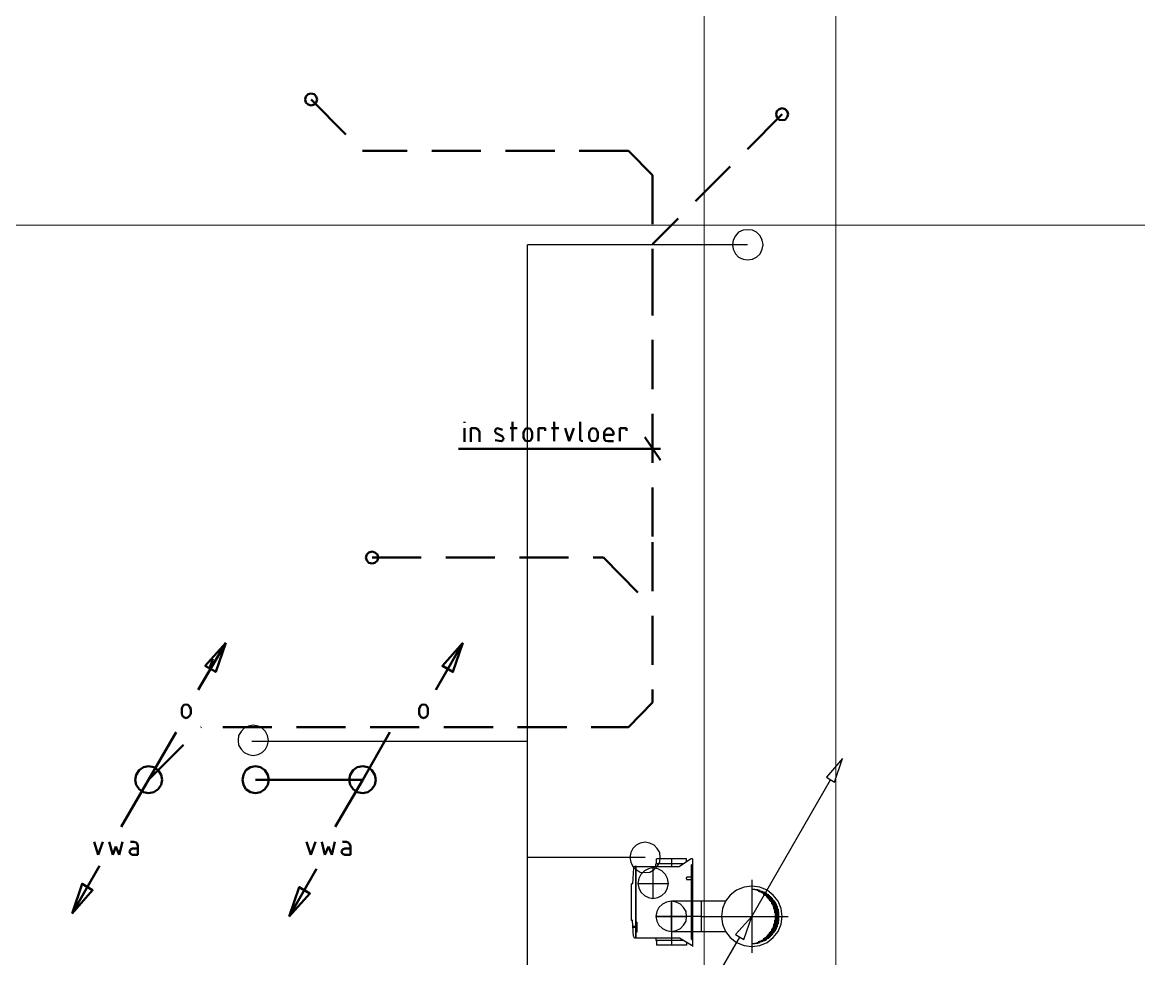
# Model space of a CAD drawing. Header units: metres. Extents: x -4.5 to 35.1, y -3.6 to 25.4.
# Drawn here: x 10.288 to 14.832, y 8.206 to 12.017 of the extents above; entities that cross this region are included whole.
import ezdxf

# ---------------------------------------------------------------- set-up
doc = ezdxf.new("R2010")
doc.units = ezdxf.units.M
doc.linetypes.add('VERDECKT2_S2', pattern=[0.27, 0.2, -0.07])
doc.layers.add('New_A Stramien', color=7, linetype='Continuous', lineweight=13)
doc.layers.add('Standard', color=7, linetype='Continuous', lineweight=25)

msp = doc.modelspace()

# ---------------------------------------------------------------- linework, layer by layer
at = {"layer": 'New_A Stramien', "color": 252, "linetype": 'Continuous', "lineweight": 13}
msp.add_line((13.6, -1.8), (13.6, 23.46), dxfattribs=at)
msp.add_line((13.6, -1.8), (13.6, 23.46), dxfattribs=at)
at = {"layer": 'Standard', "color": 252, "linetype": 'Continuous', "lineweight": 13}
for p, q in [((13.0633, -3.2638), (13.0633, 25.0491)), ((13.0633, -3.2638), (13.0633, 25.0491)), ((-4.1221, 11.1917), (26.8317, 11.1917)), ((-4.1221, 11.1917), (26.8317, 11.1917))]:
    msp.add_line(p, q, dxfattribs=at)
at = {"layer": 'Standard', "color": 32, "linetype": 'Continuous', "lineweight": 50}
for p, q in [((11.4637, 11.7271), (11.4515, 11.7251)), ((11.476, 11.7251), (11.4637, 11.7271)), ((11.4413, 11.7149), (11.4392, 11.7026)), ((11.4392, 11.7026), (11.4413, 11.6904)), ((11.4515, 11.7251), (11.4413, 11.7149)), ((11.4413, 11.6904), (11.4515, 11.6822)), ((11.4515, 11.6822), (11.4637, 11.6782)), ((11.4637, 11.6782), (11.476, 11.6822)), ((11.4841, 11.7149), (11.476, 11.7251)), ((11.476, 11.6822), (11.4841, 11.6904)), ((11.4882, 11.7026), (11.4841, 11.7149)), ((11.4841, 11.6904), (11.4882, 11.7026)), ((13.3569, 11.6427), (13.3589, 11.655)), ((13.3589, 11.655), (13.3569, 11.6427)), ((13.3589, 11.6305), (13.3569, 11.6427)), ((13.3569, 11.6427), (13.3589, 11.6305)), ((13.3589, 11.655), (13.3691, 11.6632)), ((13.3691, 11.6632), (13.3589, 11.655)), ((13.3691, 11.6632), (13.3813, 11.6673)), ((13.3813, 11.6673), (13.3691, 11.6632)), ((13.3813, 11.6673), (13.3936, 11.6632)), ((13.3936, 11.6632), (13.3813, 11.6673)), ((13.3936, 11.6632), (13.4018, 11.655)), ((13.4018, 11.655), (13.3936, 11.6632)), ((13.4018, 11.655), (13.4058, 11.6427)), ((13.4058, 11.6427), (13.4018, 11.655)), ((13.4058, 11.6427), (13.4018, 11.6305)), ((13.4018, 11.6305), (13.4058, 11.6427)), ((13.3691, 11.6203), (13.3589, 11.6305)), ((13.3589, 11.6305), (13.3691, 11.6203)), ((13.3813, 11.6183), (13.3691, 11.6203)), ((13.3691, 11.6203), (13.3813, 11.6183)), ((13.3936, 11.6203), (13.3813, 11.6183)), ((13.3813, 11.6183), (13.3936, 11.6203)), ((13.4018, 11.6305), (13.3936, 11.6203)), ((13.3936, 11.6203), (13.4018, 11.6305)), ((12.0874, 10.3874), (12.0874, 10.3915)), ((12.0874, 10.3098), (12.0874, 10.365)), ((12.114, 10.3098), (12.114, 10.365)), ((12.114, 10.365), (12.1344, 10.365)), ((12.1446, 10.3588), (12.1344, 10.365)), ((12.2221, 10.365), (12.214, 10.3609)), ((12.2425, 10.3588), (12.2221, 10.365)), ((12.2731, 10.365), (12.3017, 10.365)), ((12.2834, 10.3119), (12.2834, 10.3915)), ((12.3364, 10.3629), (12.3303, 10.3548)), ((12.3446, 10.365), (12.3364, 10.3629)), ((12.3548, 10.3629), (12.3446, 10.365)), ((12.3609, 10.3548), (12.3548, 10.3629)), ((12.3895, 10.3119), (12.3895, 10.365)), ((12.3895, 10.365), (12.416, 10.365)), ((12.416, 10.365), (12.416, 10.3548)), ((12.4425, 10.365), (12.4711, 10.365)), ((12.4527, 10.3119), (12.4527, 10.3915)), ((12.4976, 10.365), (12.514, 10.3119)), ((12.514, 10.3119), (12.5323, 10.365)), ((12.5589, 10.32), (12.5589, 10.3915)), ((12.6038, 10.3629), (12.5976, 10.3548)), ((12.6119, 10.365), (12.6038, 10.3629)), ((12.6221, 10.3629), (12.6119, 10.365)), ((12.6283, 10.3548), (12.6221, 10.3629)), ((12.667, 10.3629), (12.6589, 10.3548)), ((12.6752, 10.365), (12.667, 10.3629)), ((12.6833, 10.3629), (12.6752, 10.365)), ((12.6915, 10.3548), (12.6833, 10.3629)), ((12.7201, 10.3119), (12.7201, 10.365)), ((12.7201, 10.365), (12.7466, 10.365)), ((12.7466, 10.365), (12.7466, 10.3548)), ((12.1486, 10.3486), (12.1446, 10.3588)), ((12.1486, 10.3486), (12.1486, 10.3098)), ((12.214, 10.3609), (12.2119, 10.3507)), ((12.2119, 10.3507), (12.216, 10.3446)), ((12.216, 10.3446), (12.2405, 10.3323)), ((12.2466, 10.3241), (12.2405, 10.3323)), ((12.2446, 10.316), (12.2466, 10.3241)), ((12.3303, 10.3548), (12.3282, 10.3466)), ((12.3282, 10.3282), (12.3282, 10.3466)), ((12.3282, 10.3282), (12.3303, 10.32)), ((12.3303, 10.32), (12.3364, 10.3139)), ((12.3548, 10.3139), (12.3609, 10.32)), ((12.363, 10.3466), (12.3609, 10.3548)), ((12.3609, 10.32), (12.363, 10.3282)), ((12.363, 10.3466), (12.363, 10.3282)), ((12.5589, 10.32), (12.5609, 10.3139)), ((12.5976, 10.3548), (12.5956, 10.3466)), ((12.5956, 10.3282), (12.5956, 10.3466)), ((12.5956, 10.3282), (12.5976, 10.32)), ((12.5976, 10.32), (12.6038, 10.3139)), ((12.6221, 10.3139), (12.6283, 10.32)), ((12.6303, 10.3466), (12.6283, 10.3548)), ((12.6283, 10.32), (12.6303, 10.3282)), ((12.6303, 10.3466), (12.6303, 10.3282)), ((12.6589, 10.3548), (12.6568, 10.3466)), ((12.6568, 10.3241), (12.6568, 10.3466)), ((12.6936, 10.3384), (12.6568, 10.3384)), ((12.6568, 10.3241), (12.6609, 10.3139)), ((12.6936, 10.3466), (12.6915, 10.3548)), ((12.6936, 10.3466), (12.6936, 10.3384)), ((12.8221, 10.3282), (12.8854, 10.2343)), ((12.0629, 10.2813), (12.8854, 10.2813)), ((12.2119, 10.316), (12.2364, 10.3119)), ((12.2364, 10.3119), (12.2446, 10.316)), ((12.3364, 10.3139), (12.3446, 10.3119)), ((12.3446, 10.3119), (12.3548, 10.3139)), ((12.5609, 10.3139), (12.5691, 10.3119)), ((12.6038, 10.3139), (12.6119, 10.3119)), ((12.6119, 10.3119), (12.6221, 10.3139)), ((12.6609, 10.3139), (12.6711, 10.3119)), ((12.6936, 10.3119), (12.6711, 10.3119)), ((11.7111, 9.8638), (11.6988, 9.8597)), ((11.7233, 9.8597), (11.7111, 9.8638)), ((11.6907, 9.8516), (11.6866, 9.8393)), ((11.6866, 9.8393), (11.6907, 9.8271)), ((11.6988, 9.8597), (11.6907, 9.8516)), ((11.6907, 9.8271), (11.6988, 9.8169)), ((11.6988, 9.8169), (11.7111, 9.8149)), ((11.7111, 9.8149), (11.7233, 9.8169)), ((11.7335, 9.8516), (11.7233, 9.8597)), ((11.7233, 9.8169), (11.7335, 9.8271)), ((11.7356, 9.8393), (11.7335, 9.8516)), ((11.7335, 9.8271), (11.7356, 9.8393)), ((11.1159, 9.4915), (11.0036, 9.2996)), ((12.0813, 9.4915), (11.9711, 9.2996)), ((11.0628, 9.4261), (11.0506, 9.3915)), ((11.0628, 9.4261), (11.0506, 9.3915)), ((10.9383, 9.2302), (10.9363, 9.2221)), ((10.9444, 9.2384), (10.9383, 9.2302)), ((10.9547, 9.2404), (10.9444, 9.2384)), ((10.9628, 9.2384), (10.9547, 9.2404)), ((10.9689, 9.2302), (10.9628, 9.2384)), ((10.973, 9.2221), (10.9689, 9.2302)), ((11.9058, 9.2302), (11.9037, 9.2221)), ((11.9119, 9.2384), (11.9058, 9.2302)), ((11.9201, 9.2404), (11.9119, 9.2384)), ((11.9303, 9.2384), (11.9201, 9.2404)), ((11.9364, 9.2302), (11.9303, 9.2384)), ((11.9384, 9.2221), (11.9364, 9.2302)), ((10.9363, 9.2037), (10.9363, 9.2221)), ((10.9363, 9.2037), (10.9383, 9.1955)), ((10.9383, 9.1955), (10.9444, 9.1894)), ((10.9444, 9.1894), (10.9547, 9.1853)), ((10.9547, 9.1853), (10.9628, 9.1894)), ((10.9628, 9.1894), (10.9689, 9.1955)), ((10.9689, 9.1955), (10.973, 9.2037)), ((10.973, 9.2221), (10.973, 9.2037)), ((11.9037, 9.2037), (11.9037, 9.2221)), ((11.9037, 9.2037), (11.9058, 9.1955)), ((11.9058, 9.1955), (11.9119, 9.1894)), ((11.9119, 9.1894), (11.9201, 9.1853)), ((11.9201, 9.1853), (11.9303, 9.1894)), ((11.9303, 9.1894), (11.9364, 9.1955)), ((11.9364, 9.1955), (11.9384, 9.2037)), ((11.9384, 9.2221), (11.9384, 9.2037)), ((10.9141, 9.1282), (10.8019, 8.9343)), ((11.7836, 9.1282), (11.6733, 8.9343)), ((10.7509, 8.9547), (10.7468, 8.9343)), ((10.7509, 8.9547), (10.7468, 8.9343)), ((10.7631, 8.9731), (10.7509, 8.9547)), ((10.7631, 8.9731), (10.7509, 8.9547)), ((10.7815, 8.9853), (10.7631, 8.9731)), ((10.7815, 8.9853), (10.7631, 8.9731)), ((10.8019, 8.9894), (10.7815, 8.9853)), ((10.8019, 8.9894), (10.7815, 8.9853)), ((10.8223, 8.9853), (10.8019, 8.9894)), ((10.8223, 8.9853), (10.8019, 8.9894)), ((10.8407, 8.9731), (10.8223, 8.9853)), ((10.8407, 8.9731), (10.8223, 8.9853)), ((10.8529, 8.9547), (10.8407, 8.9731)), ((10.8529, 8.9547), (10.8407, 8.9731)), ((10.857, 8.9343), (10.8529, 8.9547)), ((10.857, 8.9343), (10.8529, 8.9547)), ((11.1876, 8.9547), (11.1835, 8.9343)), ((11.1978, 8.9731), (11.1876, 8.9547)), ((11.2162, 8.9853), (11.1978, 8.9731)), ((11.2366, 8.9894), (11.2162, 8.9853)), ((11.257, 8.9853), (11.2366, 8.9894)), ((11.2754, 8.9731), (11.257, 8.9853)), ((11.2876, 8.9547), (11.2754, 8.9731)), ((11.2917, 8.9343), (11.2876, 8.9547)), ((11.6223, 8.9547), (11.6182, 8.9343)), ((11.6346, 8.9731), (11.6223, 8.9547)), ((11.6509, 8.9853), (11.6346, 8.9731)), ((11.6733, 8.9894), (11.6509, 8.9853)), ((11.6938, 8.9853), (11.6733, 8.9894)), ((11.7101, 8.9731), (11.6938, 8.9853)), ((11.7223, 8.9547), (11.7101, 8.9731)), ((11.7264, 8.9343), (11.7223, 8.9547)), ((10.6896, 8.7424), (10.8019, 8.9343)), ((10.7468, 8.9343), (10.7509, 8.9139)), ((10.7468, 8.9343), (10.7509, 8.9139)), ((10.7509, 8.9139), (10.7631, 8.8955)), ((10.7509, 8.9139), (10.7631, 8.8955)), ((10.8407, 8.8955), (10.8529, 8.9139)), ((10.8407, 8.8955), (10.8529, 8.9139)), ((10.8529, 8.9139), (10.857, 8.9343)), ((10.8529, 8.9139), (10.857, 8.9343)), ((11.1835, 8.9343), (11.1876, 8.9139)), ((11.1876, 8.9139), (11.1978, 8.8955)), ((11.2366, 8.9343), (11.6733, 8.9343)), ((11.2754, 8.8955), (11.2876, 8.9139)), ((11.2876, 8.9139), (11.2917, 8.9343)), ((11.5611, 8.7424), (11.6733, 8.9343)), ((11.6182, 8.9343), (11.6223, 8.9139)), ((11.6223, 8.9139), (11.6346, 8.8955)), ((11.7101, 8.8955), (11.7223, 8.9139)), ((11.7223, 8.9139), (11.7264, 8.9343)), ((10.7631, 8.8955), (10.7815, 8.8833)), ((10.7631, 8.8955), (10.7815, 8.8833)), ((10.7815, 8.8833), (10.8019, 8.8792)), ((10.7815, 8.8833), (10.8019, 8.8792)), ((10.8019, 8.8792), (10.8223, 8.8833)), ((10.8019, 8.8792), (10.8223, 8.8833)), ((10.8223, 8.8833), (10.8407, 8.8955)), ((10.8223, 8.8833), (10.8407, 8.8955)), ((11.1978, 8.8955), (11.2162, 8.8833)), ((11.2162, 8.8833), (11.2366, 8.8792)), ((11.2366, 8.8792), (11.257, 8.8833)), ((11.257, 8.8833), (11.2754, 8.8955)), ((11.6346, 8.8955), (11.6509, 8.8833)), ((11.6509, 8.8833), (11.6733, 8.8792)), ((11.6733, 8.8792), (11.6938, 8.8833)), ((11.6938, 8.8833), (11.7101, 8.8955)), ((10.5804, 8.6812), (10.5967, 8.6282)), ((10.5967, 8.6282), (10.6151, 8.6812)), ((10.6416, 8.6812), (10.6559, 8.6282)), ((10.6824, 8.6282), (10.6947, 8.6812)), ((10.7273, 8.6812), (10.7416, 8.6812)), ((10.7539, 8.6771), (10.7416, 8.6812)), ((11.4438, 8.6812), (11.4622, 8.6282)), ((11.4622, 8.6282), (11.4805, 8.6812)), ((11.5071, 8.6812), (11.5193, 8.6282)), ((11.5479, 8.6282), (11.5601, 8.6812)), ((11.5907, 8.6812), (11.6071, 8.6812)), ((11.6173, 8.6771), (11.6071, 8.6812)), ((10.6559, 8.6282), (10.6681, 8.6628)), ((10.6681, 8.6628), (10.6824, 8.6282)), ((10.7273, 8.6506), (10.7233, 8.6404)), ((10.7233, 8.6404), (10.7273, 8.6322)), ((10.7355, 8.6547), (10.7273, 8.6506)), ((10.7355, 8.6547), (10.7579, 8.6547)), ((10.7579, 8.6649), (10.7539, 8.6771)), ((10.7579, 8.6649), (10.7579, 8.6282)), ((11.5193, 8.6282), (11.5336, 8.6628)), ((11.5336, 8.6628), (11.5479, 8.6282)), ((11.5907, 8.6506), (11.5867, 8.6404)), ((11.5867, 8.6404), (11.5907, 8.6322)), ((11.601, 8.6547), (11.5907, 8.6506)), ((11.601, 8.6547), (11.6234, 8.6547)), ((11.6234, 8.6649), (11.6173, 8.6771)), ((11.6234, 8.6649), (11.6234, 8.6282)), ((10.7273, 8.6322), (10.7355, 8.6282)), ((10.7579, 8.6282), (10.7355, 8.6282)), ((11.5907, 8.6322), (11.601, 8.6282)), ((11.6234, 8.6282), (11.601, 8.6282)), ((10.49, 8.3902), (10.6023, 8.5841)), ((11.3744, 8.3771), (11.4846, 8.571))]:
    msp.add_line(p, q, dxfattribs=at)
at = {"layer": 'Standard', "color": 32, "linetype": 'VERDECKT2_S2', "lineweight": 50}
for p, q in [((11.4637, 11.7026), (11.6728, 11.4936)), ((13.3813, 11.6427), (12.8527, 11.1142)), ((12.7548, 11.4936), (11.6728, 11.4936)), ((12.7548, 11.4936), (12.8527, 11.3956)), ((12.8527, 11.3956), (12.8527, 11.0242)), ((12.8527, 11.0242), (12.8527, 9.9017)), ((12.8527, 9.9017), (12.8527, 9.2486)), ((11.7111, 9.8393), (12.654, 9.8393)), ((12.654, 9.8393), (12.8527, 9.6364)), ((12.8527, 9.2486), (12.7548, 9.1486)), ((10.8019, 8.9343), (11.0162, 9.1486)), ((11.1037, 9.1486), (12.7548, 9.1486))]:
    msp.add_line(p, q, dxfattribs=at)
at = {"layer": 'Standard', "color": 202, "linetype": 'Continuous', "lineweight": 25}
for p, q in [((13.191, 11.1487), (13.1808, 11.1304)), ((13.191, 11.1487), (13.1808, 11.1304)), ((13.2033, 11.163), (13.191, 11.1487)), ((13.2033, 11.163), (13.191, 11.1487)), ((13.2216, 11.1712), (13.2033, 11.163)), ((13.2216, 11.1712), (13.2033, 11.163)), ((13.24, 11.1732), (13.2216, 11.1712)), ((13.24, 11.1732), (13.2216, 11.1712)), ((13.2604, 11.1712), (13.24, 11.1732)), ((13.2604, 11.1712), (13.24, 11.1732)), ((13.2767, 11.163), (13.2604, 11.1712)), ((13.2767, 11.163), (13.2604, 11.1712)), ((13.291, 11.1487), (13.2767, 11.163)), ((13.291, 11.1487), (13.2767, 11.163)), ((13.2992, 11.1304), (13.291, 11.1487)), ((13.2992, 11.1304), (13.291, 11.1487)), ((13.24, 11.112), (12.3446, 11.112)), ((12.3446, 6.8303), (12.3446, 11.112)), ((13.1808, 11.1304), (13.1788, 11.112)), ((13.1808, 11.1304), (13.1788, 11.112)), ((13.1788, 11.112), (13.1808, 11.0936)), ((13.1788, 11.112), (13.1808, 11.0936)), ((13.1808, 11.0936), (13.191, 11.0753)), ((13.1808, 11.0936), (13.191, 11.0753)), ((13.291, 11.0753), (13.2992, 11.0936)), ((13.291, 11.0753), (13.2992, 11.0936)), ((13.3033, 11.112), (13.2992, 11.1304)), ((13.3033, 11.112), (13.2992, 11.1304)), ((13.2992, 11.0936), (13.3033, 11.112)), ((13.2992, 11.0936), (13.3033, 11.112)), ((13.191, 11.0753), (13.2033, 11.061)), ((13.191, 11.0753), (13.2033, 11.061)), ((13.2033, 11.061), (13.2216, 11.0528)), ((13.2033, 11.061), (13.2216, 11.0528)), ((13.2216, 11.0528), (13.24, 11.0508)), ((13.2216, 11.0528), (13.24, 11.0508)), ((13.24, 11.0508), (13.2604, 11.0528)), ((13.24, 11.0508), (13.2604, 11.0528)), ((13.2604, 11.0528), (13.2767, 11.061)), ((13.2604, 11.0528), (13.2767, 11.061)), ((13.2767, 11.061), (13.291, 11.0753)), ((13.2767, 11.061), (13.291, 11.0753)), ((11.1903, 9.1445), (11.178, 9.1302)), ((11.1903, 9.1445), (11.178, 9.1302)), ((11.2086, 9.1526), (11.1903, 9.1445)), ((11.2086, 9.1526), (11.1903, 9.1445)), ((11.227, 9.1567), (11.2086, 9.1526)), ((11.227, 9.1567), (11.2086, 9.1526)), ((11.2474, 9.1526), (11.227, 9.1567)), ((11.2474, 9.1526), (11.227, 9.1567)), ((11.2637, 9.1445), (11.2474, 9.1526)), ((11.2637, 9.1445), (11.2474, 9.1526)), ((11.278, 9.1302), (11.2637, 9.1445)), ((11.278, 9.1302), (11.2637, 9.1445)), ((11.1678, 9.1138), (11.1658, 9.0934)), ((11.1678, 9.1138), (11.1658, 9.0934)), ((11.1658, 9.0934), (11.1678, 9.0751)), ((11.1658, 9.0934), (11.1678, 9.0751)), ((11.178, 9.1302), (11.1678, 9.1138)), ((11.178, 9.1302), (11.1678, 9.1138)), ((11.2215, 9.0918), (12.3446, 9.0918)), ((11.2862, 9.1138), (11.278, 9.1302)), ((11.2862, 9.1138), (11.278, 9.1302)), ((11.2903, 9.0934), (11.2862, 9.1138)), ((11.2903, 9.0934), (11.2862, 9.1138)), ((11.2862, 9.0751), (11.2903, 9.0934)), ((11.2862, 9.0751), (11.2903, 9.0934)), ((11.1678, 9.0751), (11.178, 9.0588)), ((11.1678, 9.0751), (11.178, 9.0588)), ((11.178, 9.0588), (11.1903, 9.0445)), ((11.178, 9.0588), (11.1903, 9.0445)), ((11.1903, 9.0445), (11.2086, 9.0363)), ((11.1903, 9.0445), (11.2086, 9.0363)), ((11.2474, 9.0363), (11.2637, 9.0445)), ((11.2474, 9.0363), (11.2637, 9.0445)), ((11.2637, 9.0445), (11.278, 9.0588)), ((11.2637, 9.0445), (11.278, 9.0588)), ((11.278, 9.0588), (11.2862, 9.0751)), ((11.278, 9.0588), (11.2862, 9.0751)), ((11.2086, 9.0363), (11.227, 9.0322)), ((11.2086, 9.0363), (11.227, 9.0322)), ((11.227, 9.0322), (11.2474, 9.0363)), ((11.227, 9.0322), (11.2474, 9.0363)), ((13.6262, 9.02), (13.5609, 8.9445)), ((13.5936, 8.9241), (13.6262, 9.02)), ((13.2569, 8.3771), (13.5773, 8.9343)), ((13.5609, 8.9445), (13.5936, 8.9241)), ((12.8235, 8.6804), (12.8031, 8.6763)), ((12.8235, 8.6804), (12.8031, 8.6763)), ((12.8418, 8.6763), (12.8235, 8.6804)), ((12.8418, 8.6763), (12.8235, 8.6804)), ((12.7643, 8.6375), (12.7602, 8.6171)), ((12.7643, 8.6375), (12.7602, 8.6171)), ((12.7724, 8.6539), (12.7643, 8.6375)), ((12.7724, 8.6539), (12.7643, 8.6375)), ((12.7867, 8.6681), (12.7724, 8.6539)), ((12.7867, 8.6681), (12.7724, 8.6539)), ((12.8031, 8.6763), (12.7867, 8.6681)), ((12.8031, 8.6763), (12.7867, 8.6681)), ((12.8602, 8.6681), (12.8418, 8.6763)), ((12.8602, 8.6681), (12.8418, 8.6763)), ((12.8725, 8.6539), (12.8602, 8.6681)), ((12.8725, 8.6539), (12.8602, 8.6681)), ((12.8827, 8.6375), (12.8725, 8.6539)), ((12.8827, 8.6375), (12.8725, 8.6539)), ((12.8847, 8.6171), (12.8827, 8.6375)), ((12.8847, 8.6171), (12.8827, 8.6375)), ((12.8235, 8.6171), (12.3446, 8.6171)), ((12.7602, 8.6171), (12.7643, 8.5988)), ((12.7602, 8.6171), (12.7643, 8.5988)), ((12.7643, 8.5988), (12.7724, 8.5804)), ((12.7643, 8.5988), (12.7724, 8.5804)), ((12.9793, 8.5914), (12.867, 8.5914)), ((12.867, 8.5812), (12.867, 8.5914)), ((12.9915, 8.6118), (12.8691, 8.6118)), ((12.8691, 8.5914), (12.8691, 8.6118)), ((12.8725, 8.5804), (12.8827, 8.5988)), ((12.8725, 8.5804), (12.8827, 8.5988)), ((12.8827, 8.5988), (12.8847, 8.6171)), ((12.8827, 8.5988), (12.8847, 8.6171)), ((12.9303, 8.6118), (12.9303, 8.5812)), ((13.0099, 8.6118), (12.963, 8.5812)), ((12.9915, 8.5996), (12.9915, 8.6118)), ((13.0119, 8.6118), (13.0099, 8.6118)), ((13.016, 8.6118), (13.0119, 8.6118)), ((13.016, 8.6118), (13.016, 8.2608)), ((12.7752, 8.5751), (12.7711, 8.5098)), ((12.7724, 8.5804), (12.7867, 8.5681)), ((12.7724, 8.5804), (12.7867, 8.5681)), ((12.7772, 8.5792), (12.7752, 8.5751)), ((12.7834, 8.5812), (12.7772, 8.5792)), ((12.7834, 8.5812), (12.7813, 8.5812)), ((12.7834, 8.5812), (12.7834, 8.2894)), ((12.7834, 8.5792), (12.7854, 8.5792)), ((12.7854, 8.5812), (12.7854, 8.3547)), ((12.7874, 8.5812), (12.7854, 8.5812)), ((12.7867, 8.5681), (12.8031, 8.5579)), ((12.7867, 8.5681), (12.8031, 8.5579)), ((12.7874, 8.5812), (12.963, 8.5812)), ((12.8058, 8.5486), (12.7977, 8.5322)), ((12.8031, 8.5579), (12.8235, 8.5559)), ((12.8031, 8.5579), (12.8235, 8.5559)), ((12.8201, 8.5628), (12.8058, 8.5486)), ((12.8364, 8.571), (12.8201, 8.5628)), ((12.8235, 8.5559), (12.8418, 8.5579)), ((12.8235, 8.5559), (12.8418, 8.5579)), ((12.8548, 8.5751), (12.8364, 8.571)), ((12.8418, 8.5579), (12.8602, 8.5681)), ((12.8418, 8.5579), (12.8602, 8.5681)), ((12.8548, 8.5812), (12.8548, 8.4506)), ((12.8752, 8.571), (12.8548, 8.5751)), ((12.8602, 8.5681), (12.8725, 8.5804)), ((12.8602, 8.5681), (12.8725, 8.5804)), ((12.8915, 8.5628), (12.8752, 8.571)), ((12.9058, 8.5486), (12.8915, 8.5628)), ((12.914, 8.5322), (12.9058, 8.5486)), ((13.014, 8.5894), (13.0119, 8.5873)), ((13.0119, 8.2853), (13.0119, 8.5873)), ((13.016, 8.5894), (13.014, 8.5894)), ((13.016, 8.569), (13.016, 8.4445)), ((12.767, 8.3608), (12.767, 8.5098)), ((12.7732, 8.5098), (12.767, 8.5098)), ((12.7854, 8.5118), (12.7854, 8.5139)), ((12.7977, 8.5322), (12.7936, 8.5118)), ((12.7936, 8.5118), (12.7977, 8.4935)), ((12.7936, 8.5118), (12.9181, 8.5118)), ((12.9181, 8.5118), (12.914, 8.5322)), ((12.914, 8.4935), (12.9181, 8.5118)), ((12.9936, 8.5384), (12.9915, 8.5363)), ((12.9915, 8.5363), (12.9915, 8.5343)), ((12.9915, 8.5302), (12.9915, 8.5343)), ((12.9915, 8.5302), (12.9915, 8.5282)), ((12.9915, 8.5282), (12.9936, 8.5282)), ((12.9936, 8.5384), (13.0119, 8.5384)), ((12.9936, 8.5282), (13.0119, 8.5282)), ((13.2569, 8.5016), (13.2262, 8.4975)), ((13.2569, 8.5261), (13.2569, 8.2302)), ((13.2895, 8.4975), (13.2569, 8.5016)), ((12.7977, 8.4935), (12.8058, 8.4771)), ((12.8058, 8.4771), (12.8201, 8.4628)), ((12.8201, 8.4628), (12.8364, 8.4547)), ((12.8364, 8.4547), (12.8548, 8.4506)), ((12.8548, 8.4506), (12.8752, 8.4547)), ((12.8752, 8.4547), (12.8915, 8.4628)), ((12.8915, 8.4628), (12.9058, 8.4771)), ((12.9058, 8.4771), (12.914, 8.4935)), ((13.1691, 8.4649), (13.1507, 8.4404)), ((13.1956, 8.4853), (13.1691, 8.4649)), ((13.2262, 8.4975), (13.1956, 8.4853)), ((13.2609, 8.4894), (13.2691, 8.4894)), ((13.2691, 8.4873), (13.2834, 8.4873)), ((13.2773, 8.4853), (13.2915, 8.4853)), ((13.2834, 8.4812), (13.2997, 8.4812)), ((13.2875, 8.4792), (13.3038, 8.4792)), ((13.3201, 8.4853), (13.2895, 8.4975)), ((13.2936, 8.4771), (13.3099, 8.4771)), ((13.2977, 8.4751), (13.314, 8.4751)), ((13.3017, 8.473), (13.3181, 8.473)), ((13.3038, 8.469), (13.3222, 8.469)), ((13.3079, 8.4669), (13.3262, 8.4669)), ((13.3099, 8.4649), (13.3283, 8.4649)), ((13.314, 8.4628), (13.3303, 8.4628)), ((13.316, 8.4588), (13.3344, 8.4588)), ((13.3181, 8.4567), (13.3365, 8.4567)), ((13.3446, 8.4649), (13.3201, 8.4853)), ((13.3201, 8.4547), (13.3385, 8.4547)), ((13.365, 8.4404), (13.3446, 8.4649)), ((12.8793, 8.4139), (12.8711, 8.3975)), ((12.8793, 8.4139), (12.8711, 8.3975)), ((12.8936, 8.4282), (12.8793, 8.4139)), ((12.8936, 8.4282), (12.8793, 8.4139)), ((12.9099, 8.4363), (12.8936, 8.4282)), ((12.9099, 8.4363), (12.8936, 8.4282)), ((12.9303, 8.4404), (12.9099, 8.4363)), ((12.9303, 8.4404), (12.9099, 8.4363)), ((12.9487, 8.4363), (12.9303, 8.4404)), ((12.9303, 8.4404), (12.9303, 8.2608)), ((12.9303, 8.3159), (12.9303, 8.4404)), ((13.0528, 8.4404), (12.9303, 8.4404)), ((12.9671, 8.4282), (12.9487, 8.4363)), ((12.9793, 8.4139), (12.9671, 8.4282)), ((12.9895, 8.3975), (12.9793, 8.4139)), ((13.0528, 8.3159), (13.0528, 8.4404)), ((13.1507, 8.4404), (13.0528, 8.4404)), ((13.1385, 8.4098), (13.1344, 8.3771)), ((13.1507, 8.4404), (13.1385, 8.4098)), ((13.3222, 8.4526), (13.3405, 8.4526)), ((13.3242, 8.4506), (13.3426, 8.4506)), ((13.3262, 8.4465), (13.3446, 8.4465)), ((13.3283, 8.4445), (13.3467, 8.4445)), ((13.3303, 8.4424), (13.3487, 8.4424)), ((13.3324, 8.4404), (13.3507, 8.4404)), ((13.3344, 8.4384), (13.3528, 8.4384)), ((13.3365, 8.4343), (13.3548, 8.4343)), ((13.3365, 8.4322), (13.3548, 8.4322)), ((13.3385, 8.4302), (13.3569, 8.4302)), ((13.3385, 8.4282), (13.3589, 8.4282)), ((13.3405, 8.4261), (13.3589, 8.4261)), ((13.3426, 8.422), (13.3609, 8.422)), ((13.3426, 8.42), (13.3609, 8.42)), ((13.3446, 8.4179), (13.363, 8.4179)), ((13.3446, 8.4159), (13.363, 8.4159)), ((13.3446, 8.4118), (13.363, 8.4118)), ((13.3467, 8.4098), (13.365, 8.4098)), ((13.3467, 8.4077), (13.365, 8.4077)), ((13.3772, 8.4098), (13.365, 8.4404)), ((13.3813, 8.3771), (13.3772, 8.4098)), ((12.8711, 8.3975), (12.867, 8.3771)), ((12.8711, 8.3975), (12.867, 8.3771)), ((12.867, 8.3771), (12.8711, 8.3588)), ((12.867, 8.3771), (12.9915, 8.3771)), ((13.0528, 8.3771), (12.867, 8.3771)), ((12.867, 8.3771), (12.8711, 8.3588)), ((12.9915, 8.3771), (12.9895, 8.3975)), ((12.9895, 8.3588), (12.9915, 8.3771)), ((13.016, 8.3812), (13.016, 8.2547)), ((13.0528, 8.3771), (13.1507, 8.3771)), ((13.1099, 8.3771), (13.4058, 8.3771)), ((13.1344, 8.3771), (13.1385, 8.3465)), ((13.2569, 8.3771), (13.1915, 8.3037)), ((13.2242, 8.2832), (13.2569, 8.3771)), ((13.3467, 8.4057), (13.367, 8.4057)), ((13.3487, 8.4036), (13.367, 8.4036)), ((13.3487, 8.3996), (13.367, 8.3996)), ((13.3487, 8.3975), (13.367, 8.3975)), ((13.3487, 8.3955), (13.3691, 8.3955)), ((13.3507, 8.3934), (13.3691, 8.3934)), ((13.3507, 8.3914), (13.3691, 8.3914)), ((13.3507, 8.3873), (13.3691, 8.3873)), ((13.3507, 8.3853), (13.3691, 8.3853)), ((13.3507, 8.3832), (13.3691, 8.3832)), ((13.3507, 8.3812), (13.3691, 8.3812)), ((13.3507, 8.3771), (13.3691, 8.3771)), ((13.3507, 8.3751), (13.3691, 8.3751)), ((13.3507, 8.373), (13.3691, 8.373)), ((13.3507, 8.371), (13.3691, 8.371)), ((13.3507, 8.369), (13.3691, 8.369)), ((13.3507, 8.3649), (13.3691, 8.3649)), ((13.3507, 8.3628), (13.3691, 8.3628)), ((13.3772, 8.3465), (13.3813, 8.3771)), ((12.7732, 8.3608), (12.767, 8.3608)), ((12.7752, 8.2975), (12.7711, 8.3608)), ((12.7813, 8.3363), (12.7732, 8.3363)), ((12.7813, 8.3322), (12.7732, 8.3322)), ((12.7772, 8.3363), (12.7772, 8.3322)), ((12.7813, 8.3363), (12.7813, 8.3322)), ((12.7874, 8.3547), (12.7854, 8.3547)), ((12.7854, 8.3547), (12.7854, 8.3526)), ((12.7854, 8.3526), (12.7854, 8.3159)), ((12.7895, 8.3547), (12.7874, 8.3547)), ((12.7895, 8.3547), (12.7895, 8.3139)), ((12.8711, 8.3588), (12.8793, 8.3424)), ((12.8711, 8.3588), (12.8793, 8.3424)), ((12.8793, 8.3424), (12.8936, 8.3281)), ((12.8793, 8.3424), (12.8936, 8.3281)), ((12.8936, 8.3281), (12.9099, 8.32)), ((12.8936, 8.3281), (12.9099, 8.32)), ((12.9099, 8.32), (12.9303, 8.3159)), ((12.9099, 8.32), (12.9303, 8.3159)), ((12.9303, 8.3159), (12.9487, 8.32)), ((12.9487, 8.32), (12.9671, 8.3281)), ((12.9671, 8.3281), (12.9793, 8.3424)), ((12.9793, 8.3424), (12.9895, 8.3588)), ((13.1385, 8.3465), (13.1507, 8.3159)), ((13.3344, 8.3179), (13.3528, 8.3179)), ((13.3365, 8.3241), (13.3548, 8.3241)), ((13.3365, 8.322), (13.3548, 8.322)), ((13.3385, 8.3281), (13.3589, 8.3281)), ((13.3385, 8.3261), (13.3569, 8.3261)), ((13.3405, 8.3302), (13.3589, 8.3302)), ((13.3426, 8.3363), (13.3609, 8.3363)), ((13.3426, 8.3343), (13.3609, 8.3343)), ((13.3446, 8.3445), (13.363, 8.3445)), ((13.3446, 8.3404), (13.363, 8.3404)), ((13.3446, 8.3384), (13.363, 8.3384)), ((13.3467, 8.3506), (13.367, 8.3506)), ((13.3467, 8.3486), (13.365, 8.3486)), ((13.3467, 8.3465), (13.365, 8.3465)), ((13.3487, 8.3608), (13.3691, 8.3608)), ((13.3487, 8.3588), (13.367, 8.3588)), ((13.3487, 8.3567), (13.367, 8.3567)), ((13.3487, 8.3526), (13.367, 8.3526)), ((13.365, 8.3159), (13.3772, 8.3465)), ((12.7752, 8.2975), (12.7772, 8.2914)), ((12.7772, 8.2914), (12.7834, 8.2894)), ((12.7834, 8.2914), (12.7854, 8.2914)), ((12.7834, 8.2894), (12.7834, 8.2914)), ((12.7854, 8.3159), (12.7874, 8.3139)), ((12.7854, 8.3139), (12.7854, 8.2914)), ((12.7854, 8.2914), (12.7874, 8.2894)), ((12.7895, 8.3139), (12.7874, 8.3139)), ((12.963, 8.2894), (12.7874, 8.2894)), ((12.867, 8.2894), (12.867, 8.2792)), ((12.9793, 8.2792), (12.867, 8.2792)), ((12.8691, 8.2792), (12.8691, 8.2608)), ((12.8874, 7.7363), (13.2079, 8.2934)), ((12.9303, 8.3159), (13.0528, 8.3159)), ((13.0099, 8.2608), (12.963, 8.2894)), ((12.9915, 8.273), (12.9915, 8.2608)), ((13.0119, 8.2853), (13.0119, 8.2832)), ((13.0119, 8.2832), (13.014, 8.2832)), ((13.016, 8.2832), (13.014, 8.2832)), ((13.0528, 8.3159), (13.1507, 8.3159)), ((13.1507, 8.3159), (13.1691, 8.2914)), ((13.1691, 8.2914), (13.1956, 8.271)), ((13.1915, 8.3037), (13.2242, 8.2832)), ((13.2834, 8.2751), (13.2997, 8.2751)), ((13.2875, 8.2771), (13.3038, 8.2771)), ((13.2936, 8.2792), (13.3099, 8.2792)), ((13.2977, 8.2812), (13.314, 8.2812)), ((13.3017, 8.2832), (13.3181, 8.2832)), ((13.3038, 8.2873), (13.3222, 8.2873)), ((13.3079, 8.2894), (13.3262, 8.2894)), ((13.3099, 8.2914), (13.3283, 8.2914)), ((13.314, 8.2934), (13.3303, 8.2934)), ((13.316, 8.2955), (13.3344, 8.2955)), ((13.3181, 8.2996), (13.3365, 8.2996)), ((13.3201, 8.3016), (13.3385, 8.3016)), ((13.3201, 8.271), (13.3446, 8.2914)), ((13.3222, 8.3037), (13.3405, 8.3037)), ((13.3242, 8.3057), (13.3426, 8.3057)), ((13.3262, 8.3098), (13.3446, 8.3098)), ((13.3283, 8.3118), (13.3467, 8.3118)), ((13.3303, 8.3139), (13.3487, 8.3139)), ((13.3324, 8.3159), (13.3507, 8.3159)), ((13.3446, 8.2914), (13.365, 8.3159)), ((12.9915, 8.2608), (12.8691, 8.2608)), ((13.0099, 8.2608), (13.0119, 8.2608)), ((13.0119, 8.2608), (13.0099, 8.2608)), ((13.016, 8.2608), (13.0119, 8.2608)), ((13.1956, 8.271), (13.2262, 8.2588)), ((13.2262, 8.2588), (13.2569, 8.2547)), ((13.2569, 8.2547), (13.2895, 8.2588)), ((13.2609, 8.2669), (13.2691, 8.2669)), ((13.2691, 8.269), (13.2834, 8.269)), ((13.2773, 8.271), (13.2915, 8.271)), ((13.2895, 8.2588), (13.3201, 8.271))]:
    msp.add_line(p, q, dxfattribs=at)
at = {"layer": 'Standard', "color": 7, "linetype": 'Continuous', "lineweight": 50}
for points in [[(11.1159, 9.4915), (11.0751, 9.3731), (11.0322, 9.3976), (11.1159, 9.4915)], [(12.0813, 9.4915), (12.0405, 9.3731), (11.9976, 9.3976), (12.0813, 9.4915)], [(10.49, 8.3902), (10.5308, 8.5106), (10.5737, 8.4841), (10.49, 8.3902)], [(11.3744, 8.3771), (11.4152, 8.4975), (11.4581, 8.471), (11.3744, 8.3771)]]:
    msp.add_lwpolyline(points, close=True, dxfattribs=at)

doc.saveas('drawing.dxf')
